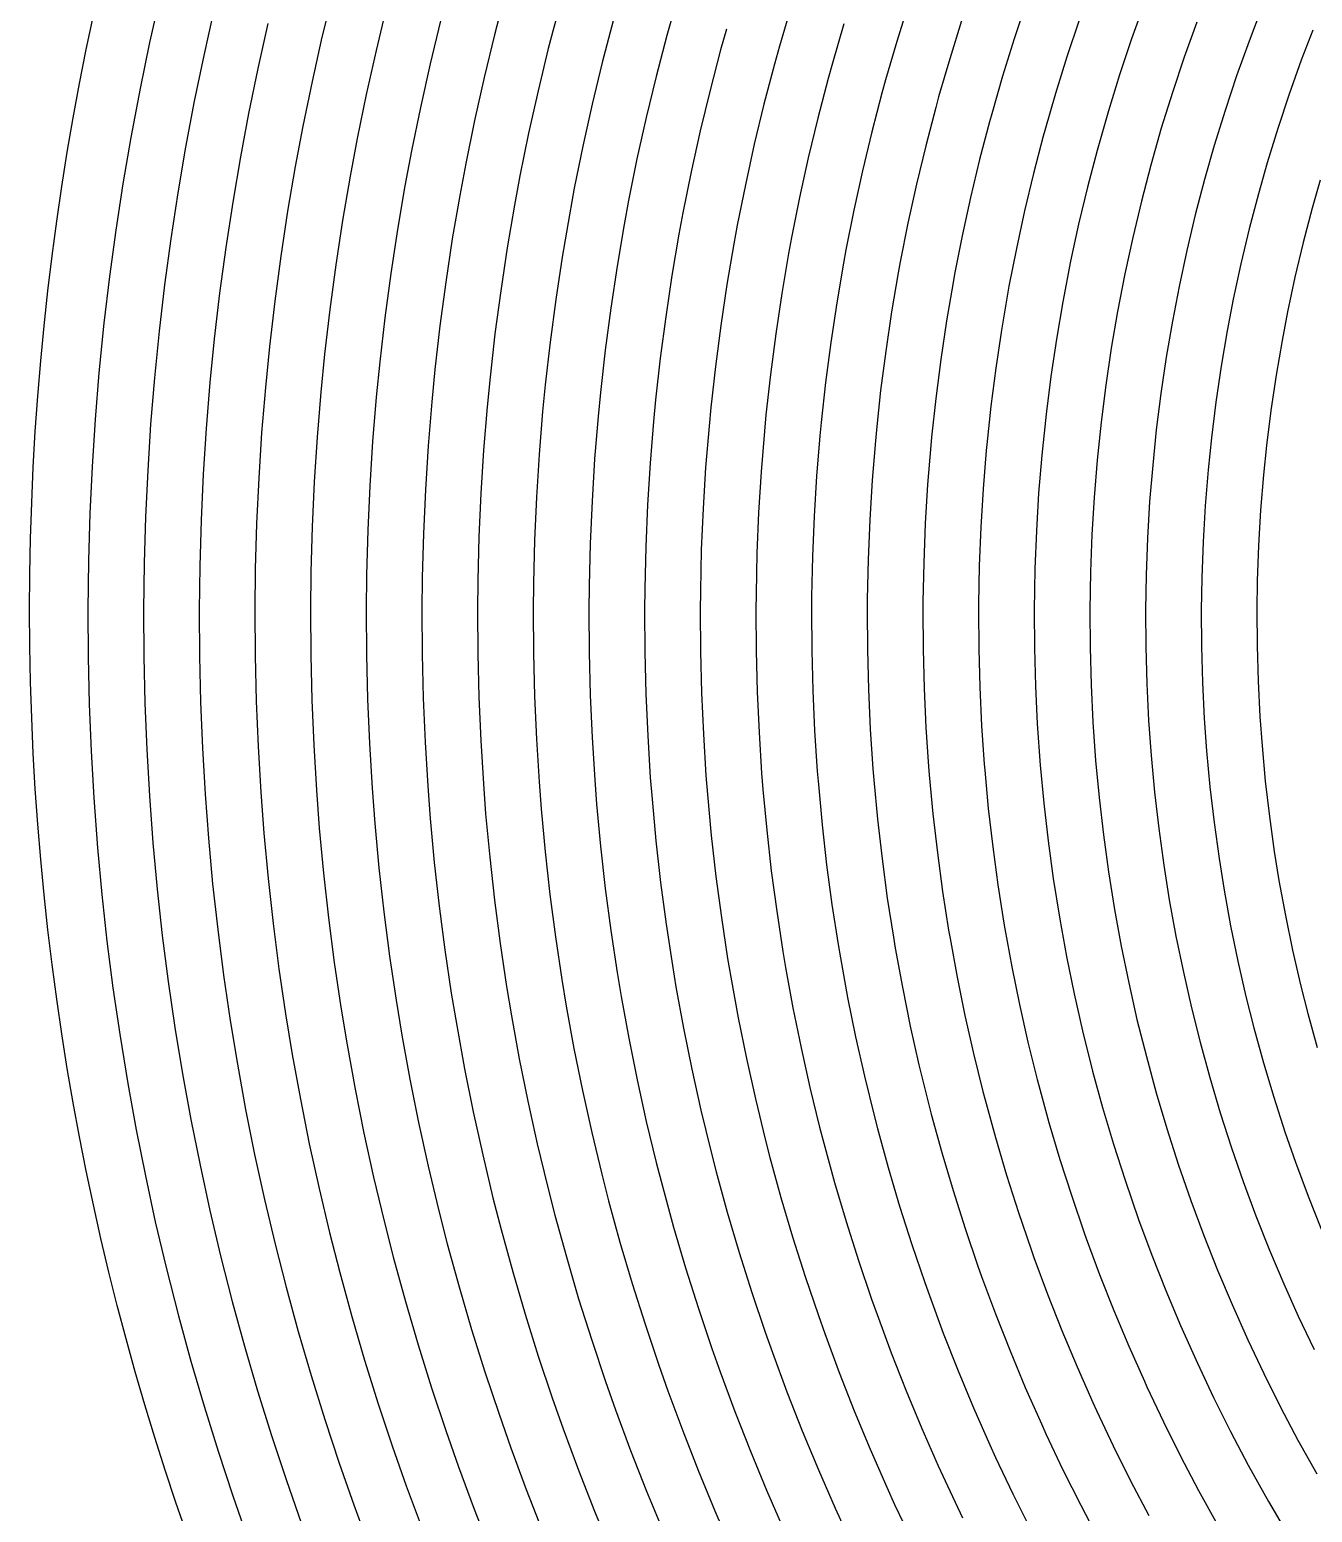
# Model space of a CAD drawing. Header units: inches. Extents: x -5.5 to 5.5, y -5.5 to 5.5.
# Drawn here: x -5.5 to -2.965, y -1.783 to 1.148 of the extents above; entities that cross this region are included whole.
import ezdxf

# ---------------------------------------------------------------- set-up
doc = ezdxf.new("R2010")
doc.units = ezdxf.units.IN
doc.header["$MEASUREMENT"] = 0
doc.linetypes.add('Continuous2', pattern=[0])
doc.layers.add('Unnamed Level 1', color=1, linetype='Continuous')

msp = doc.modelspace()

# ---------------------------------------------------------------- linework, layer by layer
at = {"layer": 'Unnamed Level 1', "color": 4, "linetype": 'Continuous2', "lineweight": -3}
for p, q in [((-5.2426, 1.2127), (-5.263, 1.1222)), ((-4.9011, 1.2202), (-4.9224, 1.1329)), ((-4.5596, 1.2217), (-4.5816, 1.1377)), ((-3.53, 1.2026), (-3.5545, 1.1294)), ((-5.1359, 1.1861), (-5.156, 1.0965)), ((-4.7946, 1.1927), (-4.8156, 1.1063)), ((-4.4533, 1.1933), (-4.4751, 1.1102)), ((-4.228, 1.1824), (-4.2408, 1.1363)), ((-3.9954, 1.1936), (-4.0184, 1.1152)), ((-3.7628, 1.2004), (-3.7865, 1.1245)), ((-3.2973, 1.2001), (-3.3225, 1.1296)), ((-3.0658, 1.1897), (-3.0905, 1.1249)), ((-5.0291, 1.1595), (-5.049, 1.0708)), ((-4.6881, 1.1652), (-4.7088, 1.0798)), ((-4.3471, 1.1648), (-4.3686, 1.0827)), ((-4.1232, 1.1488), (-4.1346, 1.1079)), ((-3.891, 1.159), (-3.9135, 1.0817)), ((-3.6586, 1.1649), (-3.682, 1.0901)), ((-3.4263, 1.1661), (-3.4504, 1.0939)), ((-3.1939, 1.1625), (-3.2187, 1.0931)), ((-2.9646, 1.1465), (-2.9872, 1.0872)), ((-5.263, 1.1222), (-5.2819, 1.0313)), ((-4.9224, 1.1329), (-4.942, 1.0451)), ((-4.5816, 1.1377), (-4.6021, 1.0532)), ((-4.2408, 1.1363), (-4.2621, 1.0553)), ((-4.0184, 1.1152), (-4.0283, 1.0794)), ((-3.7865, 1.1245), (-3.8087, 1.0482)), ((-3.5545, 1.1294), (-3.5775, 1.0556)), ((-3.3225, 1.1296), (-3.3462, 1.0585)), ((-3.0905, 1.1249), (-3.115, 1.0566)), ((-5.156, 1.0965), (-5.1747, 1.0065)), ((-4.8156, 1.1063), (-4.835, 1.0195)), ((-4.4751, 1.1102), (-4.4953, 1.0267)), ((-4.1346, 1.1079), (-4.1555, 1.0278)), ((-3.682, 1.0901), (-3.7038, 1.0148)), ((-3.4504, 1.0939), (-3.473, 1.0212)), ((-3.2187, 1.0931), (-3.242, 1.0231)), ((-2.9872, 1.0872), (-3.0112, 1.0201)), ((-5.049, 1.0708), (-5.0674, 0.9818)), ((-4.7088, 1.0798), (-4.728, 0.9939)), ((-4.3686, 1.0827), (-4.3885, 1.0003)), ((-4.2621, 1.0553), (-4.2817, 0.9738)), ((-4.0283, 1.0794), (-4.049, 1.0004)), ((-3.9135, 1.0817), (-3.9221, 1.0509)), ((-3.5775, 1.0556), (-3.5989, 0.9814)), ((-3.3462, 1.0585), (-3.3684, 0.9869)), ((-3.115, 1.0566), (-3.1379, 0.9877)), ((-5.2819, 1.0313), (-5.3002, 0.9346)), ((-4.942, 1.0451), (-4.9602, 0.9571)), ((-4.6021, 1.0532), (-4.621, 0.9684)), ((-4.4953, 1.0267), (-4.514, 0.9429)), ((-4.1555, 1.0278), (-4.175, 0.9474)), ((-3.9221, 1.0509), (-3.9425, 0.973)), ((-3.8087, 1.0482), (-3.8158, 1.0224)), ((-5.1747, 1.0065), (-5.1919, 0.9155)), ((-4.835, 1.0195), (-4.8529, 0.9324)), ((-4.3885, 1.0003), (-4.4069, 0.9174)), ((-4.049, 1.0004), (-4.0682, 0.921)), ((-3.8158, 1.0224), (-3.8359, 0.9456)), ((-3.7038, 1.0148), (-3.7096, 0.994)), ((-3.473, 1.0212), (-3.494, 0.9481)), ((-3.242, 1.0231), (-3.2638, 0.9526)), ((-3.0112, 1.0201), (-3.0337, 0.9524)), ((-5.0674, 0.9818), (-5.0835, 0.8964)), ((-4.728, 0.9939), (-4.7456, 0.9078)), ((-4.621, 0.9684), (-4.6384, 0.8832)), ((-4.2817, 0.9738), (-4.2999, 0.892)), ((-3.9425, 0.973), (-3.9614, 0.8946)), ((-3.7096, 0.994), (-3.7294, 0.9182)), ((-3.5989, 0.9814), (-3.6033, 0.9655)), ((-3.3684, 0.9869), (-3.3908, 0.9086)), ((-3.1379, 0.9877), (-3.1593, 0.9184)), ((-4.9602, 0.9571), (-4.9752, 0.8773)), ((-4.514, 0.9429), (-4.5311, 0.8587)), ((-4.175, 0.9474), (-4.1928, 0.8666)), ((-3.8359, 0.9456), (-3.8545, 0.8683)), ((-3.6033, 0.9655), (-3.6229, 0.8908)), ((-3.494, 0.9481), (-3.4971, 0.937)), ((-3.2638, 0.9526), (-3.2846, 0.8801)), ((-3.0337, 0.9524), (-3.0547, 0.8842)), ((-5.3002, 0.9346), (-5.3158, 0.8431)), ((-5.1919, 0.9155), (-5.2073, 0.825)), ((-4.8529, 0.9324), (-4.8669, 0.8582)), ((-4.4069, 0.9174), (-4.4238, 0.8342)), ((-4.0682, 0.921), (-4.0857, 0.8412)), ((-3.7294, 0.9182), (-3.7477, 0.8419)), ((-3.4971, 0.937), (-3.5163, 0.8634)), ((-3.1593, 0.9184), (-3.1783, 0.8516)), ((-5.0835, 0.8964), (-5.0988, 0.8068)), ((-4.7456, 0.9078), (-4.7585, 0.8391)), ((-4.6384, 0.8832), (-4.6502, 0.82)), ((-4.2999, 0.892), (-4.3165, 0.8098)), ((-3.9614, 0.8946), (-3.9787, 0.8159)), ((-3.6229, 0.8908), (-3.6409, 0.8157)), ((-3.3908, 0.9086), (-3.4098, 0.8361)), ((-3.2846, 0.8801), (-3.3032, 0.8088)), ((-3.0547, 0.8842), (-3.072, 0.8232)), ((-4.9752, 0.8773), (-4.9903, 0.7887)), ((-4.8669, 0.8582), (-4.8818, 0.7705)), ((-4.5311, 0.8587), (-4.5419, 0.8009)), ((-4.1928, 0.8666), (-4.2091, 0.7854)), ((-3.8545, 0.8683), (-3.8716, 0.7906)), ((-3.5163, 0.8634), (-3.5341, 0.7894)), ((-3.1783, 0.8516), (-3.1967, 0.7815)), ((-2.95, 0.8501), (-2.9658, 0.7947)), ((-5.3158, 0.8431), (-5.3298, 0.7514)), ((-5.2073, 0.825), (-5.2212, 0.7342)), ((-4.7585, 0.8391), (-4.7733, 0.7524)), ((-4.4238, 0.8342), (-4.4335, 0.7818)), ((-4.0857, 0.8412), (-4.1018, 0.7611)), ((-3.7477, 0.8419), (-3.7645, 0.7654)), ((-3.4098, 0.8361), (-3.4272, 0.7632)), ((-3.072, 0.8232), (-3.0901, 0.7542)), ((-5.0988, 0.8068), (-5.1125, 0.717)), ((-4.6502, 0.82), (-4.6648, 0.7343)), ((-4.5419, 0.8009), (-4.5563, 0.7162)), ((-4.3165, 0.8098), (-4.3252, 0.7627)), ((-3.9787, 0.8159), (-3.9944, 0.7368)), ((-3.6409, 0.8157), (-3.6574, 0.7402)), ((-3.3032, 0.8088), (-3.3204, 0.737)), ((-2.9658, 0.7947), (-2.9835, 0.7269)), ((-4.9903, 0.7887), (-5.0039, 0.6998)), ((-4.8818, 0.7705), (-4.8952, 0.6826)), ((-4.4335, 0.7818), (-4.4478, 0.6981)), ((-4.3252, 0.7627), (-4.3393, 0.68)), ((-4.2091, 0.7854), (-4.2169, 0.7436)), ((-3.8716, 0.7906), (-3.887, 0.7126)), ((-3.7645, 0.7654), (-3.7797, 0.6884)), ((-3.5341, 0.7894), (-3.5502, 0.715)), ((-3.4272, 0.7632), (-3.4431, 0.6899)), ((-3.1967, 0.7815), (-3.2135, 0.7109)), ((-5.3298, 0.7514), (-5.3423, 0.6594)), ((-5.2212, 0.7342), (-5.2335, 0.6431)), ((-4.7733, 0.7524), (-4.7865, 0.6655)), ((-4.6648, 0.7343), (-4.6779, 0.6484)), ((-4.2169, 0.7436), (-4.2308, 0.662)), ((-4.1018, 0.7611), (-4.1086, 0.7245)), ((-3.9944, 0.7368), (-4.0002, 0.7053)), ((-3.6574, 0.7402), (-3.6723, 0.6643)), ((-3.3204, 0.737), (-3.3359, 0.6649)), ((-3.0901, 0.7542), (-3.1066, 0.6848)), ((-5.1125, 0.717), (-5.1247, 0.6269)), ((-4.5563, 0.7162), (-4.5692, 0.6313)), ((-4.1086, 0.7245), (-4.1223, 0.6439)), ((-4.0002, 0.7053), (-4.0138, 0.6259)), ((-3.887, 0.7126), (-3.8919, 0.6862)), ((-3.5502, 0.715), (-3.5648, 0.6403)), ((-3.2135, 0.7109), (-3.2288, 0.6399)), ((-2.9835, 0.7269), (-2.9997, 0.6587)), ((-5.0039, 0.6998), (-5.0158, 0.6107)), ((-4.8952, 0.6826), (-4.907, 0.5945)), ((-4.4478, 0.6981), (-4.4605, 0.6142)), ((-4.3393, 0.68), (-4.3518, 0.5972)), ((-3.8919, 0.6862), (-3.9053, 0.6079)), ((-3.7797, 0.6884), (-3.7836, 0.6671)), ((-3.4431, 0.6899), (-3.4586, 0.6098)), ((-3.1066, 0.6848), (-3.1216, 0.615)), ((-5.3423, 0.6594), (-5.3532, 0.5672)), ((-4.7865, 0.6655), (-4.7982, 0.5783)), ((-4.6779, 0.6484), (-4.6893, 0.5622)), ((-4.2308, 0.662), (-4.2431, 0.5801)), ((-3.7836, 0.6671), (-3.7968, 0.5899)), ((-3.6752, 0.648), (-3.6882, 0.5719)), ((-3.6723, 0.6643), (-3.6752, 0.648)), ((-3.3359, 0.6649), (-3.3503, 0.5907)), ((-2.9997, 0.6587), (-3.0144, 0.5901)), ((-5.2335, 0.6431), (-5.2442, 0.5519)), ((-5.1247, 0.6269), (-5.1352, 0.5366)), ((-4.5692, 0.6313), (-4.5805, 0.5461)), ((-4.1223, 0.6439), (-4.1345, 0.5631)), ((-4.0138, 0.6259), (-4.0258, 0.5462)), ((-3.5669, 0.6289), (-3.5797, 0.5539)), ((-3.5648, 0.6403), (-3.5669, 0.6289)), ((-3.2288, 0.6399), (-3.2419, 0.5716)), ((-5.0158, 0.6107), (-5.0262, 0.5213)), ((-4.907, 0.5945), (-4.9172, 0.5061)), ((-4.4605, 0.6142), (-4.4716, 0.53)), ((-4.3518, 0.5972), (-4.3628, 0.514)), ((-3.9053, 0.6079), (-3.9171, 0.5292)), ((-3.7968, 0.5899), (-3.8083, 0.5123)), ((-3.4586, 0.6098), (-3.4712, 0.536)), ((-3.3503, 0.5907), (-3.3627, 0.518)), ((-3.1216, 0.615), (-3.1336, 0.5525)), ((-3.0144, 0.5901), (-3.0253, 0.5334)), ((-5.3532, 0.5672), (-5.363, 0.4692)), ((-4.7982, 0.5783), (-4.8082, 0.4909)), ((-4.6893, 0.5622), (-4.6992, 0.4758)), ((-4.2431, 0.5801), (-4.2539, 0.4981)), ((-4.1345, 0.5631), (-4.145, 0.4821)), ((-3.6882, 0.5719), (-3.6996, 0.4955)), ((-3.2419, 0.5716), (-3.2541, 0.5001)), ((-5.2442, 0.5519), (-5.2534, 0.4596)), ((-5.1352, 0.5366), (-5.1438, 0.45)), ((-4.5805, 0.5461), (-4.5902, 0.4607)), ((-4.4716, 0.53), (-4.4812, 0.4457)), ((-4.0258, 0.5462), (-4.0361, 0.4662)), ((-3.9171, 0.5292), (-3.9273, 0.4504)), ((-3.5797, 0.5539), (-3.5909, 0.4786)), ((-3.4712, 0.536), (-3.4822, 0.4618)), ((-3.1336, 0.5525), (-3.1456, 0.4822)), ((-3.0253, 0.5334), (-3.0371, 0.4644)), ((-5.0262, 0.5213), (-5.0342, 0.4404)), ((-4.9172, 0.5061), (-4.9247, 0.4309)), ((-4.3628, 0.514), (-4.3721, 0.4307)), ((-3.8083, 0.5123), (-3.8184, 0.4346)), ((-3.3627, 0.518), (-3.3735, 0.4451)), ((-3.2541, 0.5001), (-3.2647, 0.4283)), ((-5.363, 0.4692), (-5.3706, 0.3767)), ((-4.8082, 0.4909), (-4.8151, 0.4213)), ((-4.6992, 0.4758), (-4.7055, 0.4117)), ((-4.2539, 0.4981), (-4.2631, 0.4158)), ((-4.145, 0.4821), (-4.154, 0.4009)), ((-3.6996, 0.4955), (-3.7095, 0.4188)), ((-3.5909, 0.4786), (-3.6006, 0.4031)), ((-3.1456, 0.4822), (-3.156, 0.4116)), ((-5.2534, 0.4596), (-5.2609, 0.3681)), ((-5.1438, 0.45), (-5.1513, 0.3595)), ((-5.0342, 0.4404), (-5.0416, 0.3509)), ((-4.5902, 0.4607), (-4.5959, 0.4021)), ((-4.4812, 0.4457), (-4.4863, 0.3925)), ((-4.0361, 0.4662), (-4.045, 0.3861)), ((-3.9273, 0.4504), (-3.9359, 0.3713)), ((-3.4822, 0.4618), (-3.4916, 0.3874)), ((-3.3735, 0.4451), (-3.3827, 0.3718)), ((-3.0371, 0.4644), (-3.0473, 0.395)), ((-4.9247, 0.4309), (-4.9319, 0.3422)), ((-4.8151, 0.4213), (-4.8223, 0.3336)), ((-4.7055, 0.4117), (-4.7126, 0.3251)), ((-4.3721, 0.4307), (-4.3768, 0.3829)), ((-4.2631, 0.4158), (-4.2672, 0.3733)), ((-3.8184, 0.4346), (-3.8268, 0.3566)), ((-3.7095, 0.4188), (-3.7177, 0.342)), ((-3.2647, 0.4283), (-3.2738, 0.3563)), ((-3.156, 0.4116), (-3.1648, 0.3408)), ((-4.5959, 0.4021), (-4.6029, 0.3165)), ((-4.4863, 0.3925), (-4.4933, 0.3079)), ((-4.3768, 0.3829), (-4.3836, 0.2994)), ((-4.154, 0.4009), (-4.1576, 0.3637)), ((-4.045, 0.3861), (-4.048, 0.3542)), ((-3.6006, 0.4031), (-3.6086, 0.3274)), ((-3.4916, 0.3874), (-3.5001, 0.3062)), ((-3.0473, 0.395), (-3.0559, 0.3254)), ((-5.3706, 0.3767), (-5.3766, 0.2841)), ((-5.2609, 0.3681), (-5.2668, 0.2764)), ((-5.1513, 0.3595), (-5.1571, 0.2688)), ((-4.2672, 0.3733), (-4.2739, 0.2908)), ((-4.1576, 0.3637), (-4.1643, 0.2823)), ((-4.048, 0.3542), (-4.0546, 0.2738)), ((-3.9359, 0.3713), (-3.9384, 0.3446)), ((-3.8268, 0.3566), (-3.8288, 0.335)), ((-3.3827, 0.3718), (-3.3905, 0.2966)), ((-3.2738, 0.3563), (-3.2809, 0.287)), ((-5.0416, 0.3509), (-5.0473, 0.2611)), ((-4.9319, 0.3422), (-4.9376, 0.2535)), ((-4.8223, 0.3336), (-4.8279, 0.2459)), ((-4.7126, 0.3251), (-4.7181, 0.2383)), ((-3.9384, 0.3446), (-3.9449, 0.2653)), ((-3.8288, 0.335), (-3.8352, 0.2568)), ((-3.7193, 0.3254), (-3.7256, 0.2484)), ((-3.7177, 0.342), (-3.7193, 0.3254)), ((-3.6086, 0.3274), (-3.6097, 0.3158)), ((-3.1648, 0.3408), (-3.1714, 0.2775)), ((-3.0559, 0.3254), (-3.0618, 0.2679)), ((-4.6029, 0.3165), (-4.6084, 0.2307)), ((-4.4933, 0.3079), (-4.4986, 0.2232)), ((-4.3836, 0.2994), (-4.3888, 0.2157)), ((-3.6097, 0.3158), (-3.6159, 0.2399)), ((-3.5001, 0.3062), (-3.5062, 0.2315)), ((-3.3905, 0.2966), (-3.3965, 0.2231)), ((-5.3766, 0.2841), (-5.381, 0.1914)), ((-5.2668, 0.2764), (-5.2712, 0.1847)), ((-5.1571, 0.2688), (-5.1613, 0.178)), ((-4.2739, 0.2908), (-4.2791, 0.2082)), ((-4.1643, 0.2823), (-4.1693, 0.2008)), ((-4.0546, 0.2738), (-4.0596, 0.1933)), ((-3.9449, 0.2653), (-3.9498, 0.1859)), ((-3.2809, 0.287), (-3.2869, 0.2147)), ((-3.1714, 0.2775), (-3.1772, 0.2064)), ((-3.0618, 0.2679), (-3.0675, 0.198)), ((-5.0473, 0.2611), (-5.0515, 0.1713)), ((-4.9376, 0.2535), (-4.9417, 0.1646)), ((-4.8279, 0.2459), (-4.8318, 0.158)), ((-4.7181, 0.2383), (-4.722, 0.1514)), ((-3.8352, 0.2568), (-3.84, 0.1786)), ((-3.7256, 0.2484), (-3.7303, 0.1712)), ((-3.6159, 0.2399), (-3.6205, 0.1639)), ((-4.6084, 0.2307), (-4.6122, 0.1449)), ((-4.4986, 0.2232), (-4.5023, 0.1384)), ((-4.3888, 0.2157), (-4.3925, 0.1319)), ((-4.2791, 0.2082), (-4.2826, 0.1255)), ((-3.5062, 0.2315), (-3.5107, 0.1567)), ((-3.3965, 0.2231), (-3.4009, 0.1494)), ((-3.2869, 0.2147), (-3.2912, 0.1423)), ((-3.1772, 0.2064), (-3.1814, 0.1351)), ((-5.381, 0.1914), (-5.3838, 0.0986)), ((-5.2712, 0.1847), (-5.2739, 0.0928)), ((-5.1613, 0.178), (-5.164, 0.0871)), ((-4.1693, 0.2008), (-4.1728, 0.1191)), ((-4.0596, 0.1933), (-4.0629, 0.1128)), ((-3.9498, 0.1859), (-3.9531, 0.1065)), ((-3.84, 0.1786), (-3.8432, 0.1002)), ((-3.0675, 0.198), (-3.0716, 0.128)), ((-5.0515, 0.1713), (-5.0541, 0.0814)), ((-4.9417, 0.1646), (-4.9442, 0.0757)), ((-4.8318, 0.158), (-4.8342, 0.0701)), ((-4.722, 0.1514), (-4.7243, 0.0645)), ((-3.7303, 0.1712), (-3.7334, 0.094)), ((-3.6205, 0.1639), (-3.6235, 0.0878)), ((-3.5107, 0.1567), (-3.5136, 0.0817)), ((-3.4009, 0.1494), (-3.4038, 0.0757)), ((-4.6122, 0.1449), (-4.6144, 0.059)), ((-4.5023, 0.1384), (-4.5045, 0.0535)), ((-4.3925, 0.1319), (-4.3945, 0.0481)), ((-4.2826, 0.1255), (-4.2846, 0.0427)), ((-4.1728, 0.1191), (-4.1747, 0.0374)), ((-3.2912, 0.1423), (-3.2939, 0.0697)), ((-3.1814, 0.1351), (-3.184, 0.0638)), ((-3.0716, 0.128), (-3.0741, 0.0579)), ((-5.3838, 0.0986), (-5.385, 0)), ((-5.2739, 0.0928), (-5.275, 0)), ((-4.0629, 0.1128), (-4.0647, 0.0321)), ((-3.9531, 0.1065), (-3.9548, 0.0269)), ((-3.8432, 0.1002), (-3.8448, 0.0218)), ((-3.7334, 0.094), (-3.7349, 0.0167)), ((-5.164, 0.0871), (-5.165, 0)), ((-5.0541, 0.0814), (-5.055, 0)), ((-4.9442, 0.0757), (-4.945, 0)), ((-4.8342, 0.0701), (-4.835, 0)), ((-4.7243, 0.0645), (-4.725, 0)), ((-4.6144, 0.059), (-4.615, 0)), ((-3.6235, 0.0878), (-3.6249, 0.0117)), ((-3.5136, 0.0817), (-3.515, 0)), ((-3.4038, 0.0757), (-3.405, 0)), ((-3.2939, 0.0697), (-3.295, 0)), ((-3.184, 0.0638), (-3.185, 0)), ((-4.5045, 0.0535), (-4.505, 0)), ((-4.3945, 0.0481), (-4.395, 0)), ((-4.2846, 0.0427), (-4.285, 0)), ((-4.1747, 0.0374), (-4.175, 0)), ((-4.0647, 0.0321), (-4.065, 0)), ((-3.0741, 0.0579), (-3.075, 0)), ((-3.9548, 0.0269), (-3.955, 0)), ((-3.8448, 0.0218), (-3.845, 0)), ((-3.7349, 0.0167), (-3.735, 0)), ((-3.6249, 0.0117), (-3.625, 0)), ((-5.385, 0), (-5.3845, -0.0928)), ((-5.275, 0), (-5.2745, -0.0918)), ((-5.165, 0), (-5.1645, -0.0909)), ((-5.055, 0), (-5.0545, -0.0899)), ((-4.945, 0), (-4.9445, -0.0889)), ((-4.835, 0), (-4.8345, -0.0879)), ((-4.725, 0), (-4.7245, -0.0869)), ((-4.615, 0), (-4.6145, -0.0859)), ((-4.505, 0), (-4.5045, -0.0849)), ((-4.395, 0), (-4.3945, -0.0838)), ((-4.285, 0), (-4.2845, -0.0828)), ((-4.175, 0), (-4.1745, -0.0817)), ((-4.065, 0), (-4.0645, -0.0806)), ((-3.955, 0), (-3.9546, -0.0795)), ((-3.845, 0), (-3.8446, -0.0784)), ((-3.735, 0), (-3.7346, -0.0773)), ((-3.625, 0), (-3.6246, -0.0761)), ((-3.515, 0), (-3.5146, -0.075)), ((-3.405, 0), (-3.4046, -0.0738)), ((-3.295, 0), (-3.2946, -0.0726)), ((-3.185, 0), (-3.1846, -0.0714)), ((-3.075, 0), (-3.0746, -0.0701)), ((-4.8345, -0.0879), (-4.8324, -0.1759)), ((-4.7245, -0.0869), (-4.7224, -0.1738)), ((-4.6145, -0.0859), (-4.6125, -0.1718)), ((-4.5045, -0.0849), (-4.5025, -0.1697)), ((-4.3945, -0.0838), (-4.3925, -0.1677)), ((-4.2845, -0.0828), (-4.2825, -0.1655)), ((-4.1745, -0.0817), (-4.1725, -0.1634)), ((-4.0645, -0.0806), (-4.0625, -0.1612)), ((-3.9546, -0.0795), (-3.9525, -0.159)), ((-3.8446, -0.0784), (-3.8425, -0.1568)), ((-3.7346, -0.0773), (-3.7325, -0.1546)), ((-3.6246, -0.0761), (-3.6225, -0.1523)), ((-3.5146, -0.075), (-3.5125, -0.1499)), ((-3.4046, -0.0738), (-3.4026, -0.1476)), ((-3.2946, -0.0726), (-3.2926, -0.1452)), ((-3.1846, -0.0714), (-3.1826, -0.1427)), ((-3.0746, -0.0701), (-3.0726, -0.1402)), ((-5.3845, -0.0928), (-5.3824, -0.1856)), ((-5.2745, -0.0918), (-5.2724, -0.1837)), ((-5.1645, -0.0909), (-5.1624, -0.1818)), ((-5.0545, -0.0899), (-5.0524, -0.1798)), ((-4.9445, -0.0889), (-4.9424, -0.1778)), ((-3.2926, -0.1452), (-3.289, -0.2177)), ((-3.1826, -0.1427), (-3.179, -0.214)), ((-3.0726, -0.1402), (-3.069, -0.2103)), ((-4.8324, -0.1759), (-4.8288, -0.2637)), ((-4.7224, -0.1738), (-4.7188, -0.2607)), ((-4.6125, -0.1718), (-4.6088, -0.2577)), ((-4.5025, -0.1697), (-4.4988, -0.2546)), ((-4.3925, -0.1677), (-4.3888, -0.2515)), ((-4.2825, -0.1655), (-4.2788, -0.2483)), ((-4.1725, -0.1634), (-4.1688, -0.2451)), ((-4.0625, -0.1612), (-4.0588, -0.2418)), ((-3.9525, -0.159), (-3.9489, -0.2385)), ((-3.8425, -0.1568), (-3.8389, -0.2352)), ((-3.7325, -0.1546), (-3.7289, -0.2318)), ((-3.6225, -0.1523), (-3.6189, -0.2284)), ((-3.5125, -0.1499), (-3.5089, -0.2249)), ((-3.4026, -0.1476), (-3.3989, -0.2213)), ((-5.3824, -0.1856), (-5.3787, -0.2784)), ((-5.2724, -0.1837), (-5.2687, -0.2755)), ((-5.1624, -0.1818), (-5.1587, -0.2726)), ((-5.0524, -0.1798), (-5.0487, -0.2697)), ((-4.9424, -0.1778), (-4.9387, -0.2667)), ((-3.7289, -0.2318), (-3.7237, -0.3089)), ((-3.6189, -0.2284), (-3.6137, -0.3043)), ((-3.5089, -0.2249), (-3.5031, -0.3065)), ((-3.3989, -0.2213), (-3.3936, -0.2969)), ((-3.289, -0.2177), (-3.284, -0.2873)), ((-3.179, -0.214), (-3.1744, -0.2777)), ((-3.069, -0.2103), (-3.0648, -0.2681)), ((-4.8288, -0.2637), (-4.8235, -0.3516)), ((-4.7188, -0.2607), (-4.7135, -0.3475)), ((-4.6088, -0.2577), (-4.6035, -0.3435)), ((-4.4988, -0.2546), (-4.4935, -0.3393)), ((-4.3888, -0.2515), (-4.3835, -0.3352)), ((-4.2788, -0.2483), (-4.2736, -0.3309)), ((-4.1688, -0.2451), (-4.1636, -0.3267)), ((-4.0588, -0.2418), (-4.0536, -0.3223)), ((-3.9489, -0.2385), (-3.9436, -0.3179)), ((-3.8389, -0.2352), (-3.8336, -0.3135)), ((-5.3787, -0.2784), (-5.3734, -0.371)), ((-5.2687, -0.2755), (-5.2634, -0.3672)), ((-5.1587, -0.2726), (-5.1534, -0.3634)), ((-5.0487, -0.2697), (-5.0435, -0.3595)), ((-4.9387, -0.2667), (-4.9335, -0.3555)), ((-3.284, -0.2873), (-3.2772, -0.3596)), ((-3.1744, -0.2777), (-3.1678, -0.3488)), ((-3.0648, -0.2681), (-3.0583, -0.338)), ((-4.0536, -0.3223), (-4.0511, -0.3544)), ((-3.9436, -0.3179), (-3.9415, -0.3448)), ((-3.8336, -0.3135), (-3.8319, -0.3352)), ((-3.7237, -0.3089), (-3.7223, -0.3257)), ((-3.6137, -0.3043), (-3.6127, -0.3161)), ((-3.6127, -0.3161), (-3.6057, -0.3919)), ((-3.5031, -0.3065), (-3.4962, -0.3811)), ((-3.3936, -0.2969), (-3.3867, -0.3704)), ((-4.8235, -0.3516), (-4.8181, -0.4215)), ((-4.7135, -0.3475), (-4.7085, -0.4119)), ((-4.6035, -0.3435), (-4.599, -0.4024)), ((-4.4935, -0.3393), (-4.4894, -0.3928)), ((-4.3835, -0.3352), (-4.3798, -0.3832)), ((-4.2736, -0.3309), (-4.2702, -0.3736)), ((-4.1636, -0.3267), (-4.1606, -0.364)), ((-3.9415, -0.3448), (-3.9341, -0.424)), ((-3.8319, -0.3352), (-3.8246, -0.4133)), ((-3.7223, -0.3257), (-3.7151, -0.4026)), ((-3.1678, -0.3488), (-3.1596, -0.4197)), ((-3.0583, -0.338), (-3.0502, -0.4077)), ((-5.3734, -0.371), (-5.366, -0.4695)), ((-5.2634, -0.3672), (-5.2564, -0.4599)), ((-5.1534, -0.3634), (-5.1469, -0.4503)), ((-5.0435, -0.3595), (-5.0373, -0.4407)), ((-4.9335, -0.3555), (-4.9277, -0.4311)), ((-4.2702, -0.3736), (-4.2625, -0.456)), ((-4.1606, -0.364), (-4.1531, -0.4454)), ((-4.0511, -0.3544), (-4.0436, -0.4347)), ((-3.3867, -0.3704), (-3.3783, -0.4437)), ((-3.2772, -0.3596), (-3.2689, -0.4317)), ((-4.599, -0.4024), (-4.591, -0.4879)), ((-4.4894, -0.3928), (-4.4815, -0.4773)), ((-4.3798, -0.3832), (-4.372, -0.4667)), ((-3.7151, -0.4026), (-3.7064, -0.4794)), ((-3.6057, -0.3919), (-3.597, -0.4676)), ((-3.4962, -0.3811), (-3.4876, -0.4557)), ((-3.0502, -0.4077), (-3.0405, -0.4772)), ((-4.9277, -0.4311), (-4.9195, -0.5197)), ((-4.8181, -0.4215), (-4.81, -0.5091)), ((-4.7085, -0.4119), (-4.7005, -0.4985)), ((-4.0436, -0.4347), (-4.0345, -0.5149)), ((-3.9341, -0.424), (-3.9251, -0.5031)), ((-3.8246, -0.4133), (-3.8157, -0.4913)), ((-3.2689, -0.4317), (-3.259, -0.5037)), ((-3.1596, -0.4197), (-3.1497, -0.4905)), ((-5.2564, -0.4599), (-5.248, -0.5513)), ((-5.1469, -0.4503), (-5.1385, -0.5408)), ((-5.0373, -0.4407), (-5.029, -0.5302)), ((-4.372, -0.4667), (-4.3627, -0.55)), ((-4.2625, -0.456), (-4.2533, -0.5383)), ((-4.1531, -0.4454), (-4.1439, -0.5266)), ((-3.597, -0.4676), (-3.5867, -0.5431)), ((-3.4876, -0.4557), (-3.4775, -0.53)), ((-3.3783, -0.4437), (-3.3682, -0.5169)), ((-5.366, -0.4695), (-5.3574, -0.5619)), ((-4.591, -0.4879), (-4.5814, -0.5733)), ((-4.4815, -0.4773), (-4.4721, -0.5617)), ((-3.8157, -0.4913), (-3.8053, -0.5691)), ((-3.7064, -0.4794), (-3.696, -0.5561)), ((-3.1497, -0.4905), (-3.1396, -0.5536)), ((-3.0405, -0.4772), (-3.0313, -0.5345)), ((-4.9195, -0.5197), (-4.9096, -0.6081)), ((-4.81, -0.5091), (-4.8002, -0.5965)), ((-4.7005, -0.4985), (-4.6908, -0.5849)), ((-4.1439, -0.5266), (-4.1331, -0.6077)), ((-4.0345, -0.5149), (-4.0238, -0.5948)), ((-3.9251, -0.5031), (-3.9146, -0.582)), ((-3.3682, -0.5169), (-3.3563, -0.5918)), ((-3.259, -0.5037), (-3.248, -0.5727)), ((-5.248, -0.5513), (-5.2379, -0.6427)), ((-5.1385, -0.5408), (-5.1285, -0.6312)), ((-5.029, -0.5302), (-5.019, -0.6196)), ((-4.3627, -0.55), (-4.3517, -0.6332)), ((-4.2533, -0.5383), (-4.2424, -0.6204)), ((-3.696, -0.5561), (-3.6841, -0.6325)), ((-3.5867, -0.5431), (-3.5749, -0.6183)), ((-3.4775, -0.53), (-3.4646, -0.6109)), ((-3.1396, -0.5536), (-3.1268, -0.6238)), ((-3.0313, -0.5345), (-3.0187, -0.6035)), ((-5.3574, -0.5619), (-5.3473, -0.6541)), ((-4.6908, -0.5849), (-4.6796, -0.6712)), ((-4.5814, -0.5733), (-4.5703, -0.6586)), ((-4.4721, -0.5617), (-4.461, -0.6459)), ((-3.9146, -0.582), (-3.9024, -0.6606)), ((-3.8053, -0.5691), (-3.7932, -0.6466)), ((-3.248, -0.5727), (-3.2349, -0.6441)), ((-4.9096, -0.6081), (-4.8982, -0.6963)), ((-4.8002, -0.5965), (-4.7889, -0.6838)), ((-4.1331, -0.6077), (-4.1208, -0.6885)), ((-4.0238, -0.5948), (-4.0116, -0.6746)), ((-3.4646, -0.6109), (-3.4512, -0.6847)), ((-3.3563, -0.5918), (-3.343, -0.6644)), ((-3.0187, -0.6035), (-3.0046, -0.6723)), ((-5.2379, -0.6427), (-5.2262, -0.7338)), ((-5.1285, -0.6312), (-5.1169, -0.7214)), ((-5.019, -0.6196), (-5.0075, -0.7089)), ((-4.3517, -0.6332), (-4.3392, -0.7161)), ((-4.2424, -0.6204), (-4.23, -0.7023)), ((-3.6841, -0.6325), (-3.6813, -0.6491)), ((-3.5749, -0.6183), (-3.5729, -0.63)), ((-3.5729, -0.63), (-3.5593, -0.7049)), ((-3.2349, -0.6441), (-3.2203, -0.7153)), ((-3.1268, -0.6238), (-3.1124, -0.6938)), ((-5.3473, -0.6541), (-5.3355, -0.7463)), ((-4.6796, -0.6712), (-4.6668, -0.7572)), ((-4.5703, -0.6586), (-4.5576, -0.7436)), ((-4.461, -0.6459), (-4.4484, -0.7299)), ((-3.9024, -0.6606), (-3.8979, -0.6873)), ((-3.7932, -0.6466), (-3.7896, -0.6682)), ((-3.7896, -0.6682), (-3.7755, -0.7454)), ((-3.6813, -0.6491), (-3.6674, -0.7252)), ((-3.343, -0.6644), (-3.3282, -0.7368)), ((-3.0046, -0.6723), (-2.9888, -0.7407)), ((-4.8982, -0.6963), (-4.8852, -0.7844)), ((-4.7889, -0.6838), (-4.776, -0.7708)), ((-4.23, -0.7023), (-4.2229, -0.7446)), ((-4.1208, -0.6885), (-4.1146, -0.7255)), ((-4.0116, -0.6746), (-4.0063, -0.7064)), ((-3.8979, -0.6873), (-3.8837, -0.7656)), ((-3.4512, -0.6847), (-3.4361, -0.7582)), ((-3.1124, -0.6938), (-3.0965, -0.7634)), ((-5.1169, -0.7214), (-5.1037, -0.8113)), ((-5.0075, -0.7089), (-4.9944, -0.7979)), ((-4.4484, -0.7299), (-4.4396, -0.7828)), ((-4.3392, -0.7161), (-4.3312, -0.7637)), ((-4.1146, -0.7255), (-4.0999, -0.8059)), ((-4.0063, -0.7064), (-3.9918, -0.7858)), ((-3.6674, -0.7252), (-3.652, -0.8009)), ((-3.5593, -0.7049), (-3.5441, -0.7796)), ((-3.2203, -0.7153), (-3.2042, -0.7861)), ((-5.3355, -0.7463), (-5.3221, -0.8381)), ((-5.2262, -0.7338), (-5.2129, -0.8248)), ((-4.6668, -0.7572), (-4.6562, -0.821)), ((-4.5576, -0.7436), (-4.5479, -0.8019)), ((-4.2229, -0.7446), (-4.2081, -0.8261)), ((-3.7755, -0.7454), (-3.7599, -0.8223)), ((-3.4361, -0.7582), (-3.4196, -0.8314)), ((-3.3282, -0.7368), (-3.3119, -0.8088)), ((-2.9888, -0.7407), (-2.9746, -0.7971)), ((-4.8852, -0.7844), (-4.8729, -0.8592)), ((-4.776, -0.7708), (-4.7646, -0.8401)), ((-4.4396, -0.7828), (-4.4244, -0.8663)), ((-4.3312, -0.7637), (-4.3162, -0.8462)), ((-3.9918, -0.7858), (-3.9758, -0.8648)), ((-3.8837, -0.7656), (-3.8678, -0.8436)), ((-3.5441, -0.7796), (-3.5273, -0.8539)), ((-3.2042, -0.7861), (-3.1872, -0.854)), ((-3.0965, -0.7634), (-3.0809, -0.8255)), ((-5.1037, -0.8113), (-5.0895, -0.8974)), ((-4.9944, -0.7979), (-4.9812, -0.8783)), ((-4.5479, -0.8019), (-4.5325, -0.8865)), ((-4.0999, -0.8059), (-4.0837, -0.8861)), ((-3.652, -0.8009), (-3.635, -0.8764)), ((-3.3119, -0.8088), (-3.2934, -0.8825)), ((-2.9746, -0.7971), (-2.9561, -0.8647)), ((-5.3221, -0.8381), (-5.3062, -0.9356)), ((-5.2129, -0.8248), (-5.1979, -0.9165)), ((-4.7646, -0.8401), (-4.7488, -0.9267)), ((-4.6562, -0.821), (-4.6407, -0.9066)), ((-4.3162, -0.8462), (-4.2996, -0.9284)), ((-4.2081, -0.8261), (-4.1917, -0.9073)), ((-3.8678, -0.8436), (-3.8504, -0.9212)), ((-3.7599, -0.8223), (-3.7427, -0.8988)), ((-3.4196, -0.8314), (-3.3997, -0.9109)), ((-3.0809, -0.8255), (-3.062, -0.8944)), ((-4.9812, -0.8783), (-4.9651, -0.9668)), ((-4.8729, -0.8592), (-4.857, -0.9467)), ((-4.4244, -0.8663), (-4.4076, -0.9496)), ((-3.9758, -0.8648), (-3.9582, -0.9436)), ((-3.635, -0.8764), (-3.6164, -0.9515)), ((-3.5273, -0.8539), (-3.5089, -0.9279)), ((-3.1872, -0.854), (-3.168, -0.924)), ((-5.0895, -0.8974), (-5.0733, -0.9869)), ((-4.6407, -0.9066), (-4.6235, -0.9918)), ((-4.5325, -0.8865), (-4.5155, -0.9707)), ((-4.1917, -0.9073), (-4.1737, -0.9881)), ((-4.0837, -0.8861), (-4.0659, -0.9659)), ((-3.7427, -0.8988), (-3.7239, -0.9751)), ((-3.2934, -0.8825), (-3.2739, -0.9537)), ((-3.062, -0.8944), (-3.0416, -0.9629)), ((-5.3062, -0.9356), (-5.2896, -1.0269)), ((-5.1979, -0.9165), (-5.1814, -1.0069)), ((-4.7488, -0.9267), (-4.7315, -1.0129)), ((-4.2996, -0.9284), (-4.2815, -1.0104)), ((-3.8504, -0.9212), (-3.8315, -0.9985)), ((-3.5089, -0.9279), (-3.5059, -0.9394)), ((-3.3997, -0.9109), (-3.3798, -0.9833)), ((-3.168, -0.924), (-3.1472, -0.9937)), ((-4.9651, -0.9668), (-4.9474, -1.055)), ((-4.857, -0.9467), (-4.8395, -1.034)), ((-4.4076, -0.9496), (-4.3892, -1.0325)), ((-4.0659, -0.9659), (-4.0466, -1.0453)), ((-3.9582, -0.9436), (-3.939, -1.022)), ((-3.6164, -0.9515), (-3.6122, -0.9679)), ((-3.5059, -0.9394), (-3.4858, -1.0129)), ((-3.2739, -0.9537), (-3.2528, -1.0245)), ((-3.0416, -0.9629), (-3.0196, -1.0309)), ((-5.0733, -0.9869), (-5.0554, -1.076)), ((-4.6235, -0.9918), (-4.6048, -1.0768)), ((-4.5155, -0.9707), (-4.497, -1.0547)), ((-4.1737, -0.9881), (-4.1542, -1.0687)), ((-3.7239, -0.9751), (-3.7184, -0.9963)), ((-3.7184, -0.9963), (-3.6977, -1.072)), ((-3.6122, -0.9679), (-3.5917, -1.0425)), ((-3.3798, -0.9833), (-3.3585, -1.0552)), ((-3.1472, -0.9937), (-3.1249, -1.0629)), ((-5.1814, -1.0069), (-5.1634, -1.097)), ((-4.7315, -1.0129), (-4.7126, -1.0989)), ((-4.2815, -1.0104), (-4.2617, -1.0919)), ((-3.939, -1.022), (-3.9309, -1.0533)), ((-3.8315, -0.9985), (-3.8247, -1.0248)), ((-3.8247, -1.0248), (-3.8036, -1.1016)), ((-3.4858, -1.0129), (-3.4641, -1.0859)), ((-3.2528, -1.0245), (-3.2302, -1.0948)), ((-5.2896, -1.0269), (-5.2714, -1.118)), ((-4.9474, -1.055), (-4.9282, -1.1429)), ((-4.8395, -1.034), (-4.8204, -1.1209)), ((-4.497, -1.0547), (-4.4769, -1.1383)), ((-4.3892, -1.0325), (-4.3693, -1.1151)), ((-4.0466, -1.0453), (-4.0372, -1.0818)), ((-3.9309, -1.0533), (-3.9096, -1.1311)), ((-3.5917, -1.0425), (-3.5697, -1.1166)), ((-3.0196, -1.0309), (-2.9987, -1.0914)), ((-5.0554, -1.076), (-5.036, -1.1649)), ((-4.6048, -1.0768), (-4.5845, -1.1614)), ((-4.1542, -1.0687), (-4.1434, -1.1102)), ((-4.0372, -1.0818), (-4.0156, -1.1606)), ((-3.6977, -1.072), (-3.6754, -1.1473)), ((-3.3585, -1.0552), (-3.3355, -1.1267)), ((-3.1249, -1.0629), (-3.102, -1.129)), ((-5.1634, -1.097), (-5.1438, -1.1868)), ((-4.7126, -1.0989), (-4.6921, -1.1845)), ((-4.2617, -1.0919), (-4.2497, -1.1387)), ((-4.1434, -1.1102), (-4.1215, -1.1901)), ((-3.8036, -1.1016), (-3.7811, -1.1779)), ((-3.4641, -1.0859), (-3.4409, -1.1585)), ((-3.2302, -1.0948), (-3.2054, -1.1667)), ((-2.9987, -1.0914), (-2.9739, -1.1584)), ((-5.2714, -1.118), (-5.2517, -1.2087)), ((-4.9282, -1.1429), (-4.9074, -1.2304)), ((-4.8204, -1.1209), (-4.7998, -1.2075)), ((-4.4769, -1.1383), (-4.4622, -1.1956)), ((-4.3693, -1.1151), (-4.3559, -1.1672)), ((-4.2497, -1.1387), (-4.2275, -1.2196)), ((-3.9096, -1.1311), (-3.8867, -1.2085)), ((-3.5697, -1.1166), (-3.5462, -1.1903)), ((-3.3355, -1.1267), (-3.3088, -1.2043)), ((-3.102, -1.129), (-3.0768, -1.1972)), ((-5.036, -1.1649), (-5.015, -1.2534)), ((-4.5845, -1.1614), (-4.5684, -1.2241)), ((-4.3559, -1.1672), (-4.3335, -1.2491)), ((-4.0156, -1.1606), (-3.9924, -1.239)), ((-3.6754, -1.1473), (-3.6516, -1.2221)), ((-3.4409, -1.1585), (-3.4161, -1.2306)), ((-3.2054, -1.1667), (-3.1797, -1.2359)), ((-2.9739, -1.1584), (-2.9475, -1.2248)), ((-5.1438, -1.1868), (-5.1227, -1.2763)), ((-4.6921, -1.1845), (-4.6747, -1.2526)), ((-4.4622, -1.1956), (-4.4395, -1.2785)), ((-4.1215, -1.1901), (-4.0981, -1.2696)), ((-3.7811, -1.1779), (-3.757, -1.2538)), ((-3.5462, -1.1903), (-3.5212, -1.2635)), ((-3.0768, -1.1972), (-3.0501, -1.2648)), ((-5.2517, -1.2087), (-5.2303, -1.2991)), ((-4.9074, -1.2304), (-4.8872, -1.3095)), ((-4.7998, -1.2075), (-4.7809, -1.281)), ((-4.5684, -1.2241), (-4.5455, -1.308)), ((-4.2275, -1.2196), (-4.2038, -1.3001)), ((-3.8867, -1.2085), (-3.8623, -1.2854)), ((-3.6516, -1.2221), (-3.6263, -1.2964)), ((-3.4161, -1.2306), (-3.4121, -1.2419)), ((-3.3088, -1.2043), (-3.2827, -1.2747)), ((-5.015, -1.2534), (-4.9934, -1.338)), ((-4.6747, -1.2526), (-4.6514, -1.3374)), ((-4.3335, -1.2491), (-4.3095, -1.3306)), ((-3.9924, -1.239), (-3.9677, -1.317)), ((-3.757, -1.2538), (-3.7313, -1.3291)), ((-3.4121, -1.2419), (-3.3857, -1.3134)), ((-3.1797, -1.2359), (-3.1526, -1.3046)), ((-5.1227, -1.2763), (-5.0997, -1.3665)), ((-4.7809, -1.281), (-4.7574, -1.3668)), ((-4.4395, -1.2785), (-4.4152, -1.361)), ((-4.0981, -1.2696), (-4.0732, -1.3486)), ((-3.8623, -1.2854), (-3.8364, -1.3618)), ((-3.5212, -1.2635), (-3.5155, -1.2795)), ((-3.5155, -1.2795), (-3.4886, -1.3521)), ((-3.2827, -1.2747), (-3.2551, -1.3445)), ((-3.0501, -1.2648), (-3.0218, -1.3317)), ((-5.2303, -1.2991), (-5.2059, -1.3949)), ((-4.8872, -1.3095), (-4.8634, -1.3963)), ((-4.5455, -1.308), (-4.5209, -1.3914)), ((-4.2038, -1.3001), (-4.1786, -1.3801)), ((-3.9677, -1.317), (-3.9415, -1.3945)), ((-3.6263, -1.2964), (-3.6189, -1.3172)), ((-3.6189, -1.3172), (-3.5916, -1.3907)), ((-3.3857, -1.3134), (-3.3577, -1.3843)), ((-3.1526, -1.3046), (-3.1239, -1.3727)), ((-4.9934, -1.338), (-4.9694, -1.4257)), ((-4.6514, -1.3374), (-4.6267, -1.4219)), ((-4.3095, -1.3306), (-4.284, -1.4116)), ((-3.7313, -1.3291), (-3.7222, -1.3548)), ((-3.2551, -1.3445), (-3.2261, -1.4137)), ((-3.0218, -1.3317), (-2.9932, -1.3958)), ((-5.0997, -1.3665), (-5.0754, -1.4551)), ((-4.7574, -1.3668), (-4.7324, -1.4522)), ((-4.4152, -1.361), (-4.3894, -1.443)), ((-4.0732, -1.3486), (-4.0467, -1.4271)), ((-3.8364, -1.3618), (-3.8256, -1.3924)), ((-3.7222, -1.3548), (-3.6946, -1.4294)), ((-3.4886, -1.3521), (-3.4603, -1.424)), ((-3.1239, -1.3727), (-3.0929, -1.4422)), ((-5.2059, -1.3949), (-5.1814, -1.4845)), ((-4.8634, -1.3963), (-4.8381, -1.4826)), ((-4.5209, -1.3914), (-4.4949, -1.4745)), ((-4.1786, -1.3801), (-4.1518, -1.4596)), ((-3.9415, -1.3945), (-3.929, -1.43)), ((-3.8256, -1.3924), (-3.7976, -1.4681)), ((-3.5916, -1.3907), (-3.5628, -1.4638)), ((-3.3577, -1.3843), (-3.3282, -1.4546)), ((-2.9932, -1.3958), (-2.9621, -1.4614)), ((-4.9694, -1.4257), (-4.9439, -1.513)), ((-4.6267, -1.4219), (-4.6004, -1.5058)), ((-4.284, -1.4116), (-4.257, -1.4921)), ((-4.0467, -1.4271), (-4.0323, -1.4676)), ((-3.929, -1.43), (-3.9006, -1.5067)), ((-3.6946, -1.4294), (-3.6654, -1.5035)), ((-3.4603, -1.424), (-3.4304, -1.4954)), ((-3.2261, -1.4137), (-3.1926, -1.4887)), ((-5.0754, -1.4551), (-5.0496, -1.5433)), ((-4.7324, -1.4522), (-4.7058, -1.5372)), ((-4.3894, -1.443), (-4.3621, -1.5246)), ((-4.1518, -1.4596), (-4.1357, -1.5053)), ((-3.5628, -1.4638), (-3.5326, -1.5362)), ((-3.3282, -1.4546), (-3.2973, -1.5243)), ((-3.0929, -1.4422), (-3.0613, -1.509)), ((-5.1814, -1.4845), (-5.1554, -1.5736)), ((-4.8381, -1.4826), (-4.8113, -1.5685)), ((-4.4949, -1.4745), (-4.4673, -1.557)), ((-4.257, -1.4921), (-4.2391, -1.5429)), ((-4.0323, -1.4676), (-4.0036, -1.5453)), ((-3.7976, -1.4681), (-3.768, -1.5432)), ((-3.1926, -1.4887), (-3.1605, -1.5566)), ((-4.9439, -1.513), (-4.9168, -1.5998)), ((-4.6004, -1.5058), (-4.5725, -1.5893)), ((-4.1357, -1.5053), (-4.1066, -1.5839)), ((-3.9006, -1.5067), (-3.8707, -1.5828)), ((-3.6654, -1.5035), (-3.6348, -1.577)), ((-3.4304, -1.4954), (-3.3991, -1.5662)), ((-3.0613, -1.509), (-3.0283, -1.5751)), ((-5.0496, -1.5433), (-5.0223, -1.6311)), ((-4.7058, -1.5372), (-4.6777, -1.6217)), ((-4.3621, -1.5246), (-4.3424, -1.5805)), ((-4.2391, -1.5429), (-4.2096, -1.6225)), ((-4.0036, -1.5453), (-3.9733, -1.6225)), ((-3.768, -1.5432), (-3.737, -1.6177)), ((-3.5326, -1.5362), (-3.5009, -1.6081)), ((-3.2973, -1.5243), (-3.2923, -1.5352)), ((-3.2923, -1.5352), (-3.2597, -1.6041)), ((-5.1554, -1.5736), (-5.1278, -1.6623)), ((-4.8113, -1.5685), (-4.7829, -1.6539)), ((-4.4673, -1.557), (-4.4458, -1.6181)), ((-4.3424, -1.5805), (-4.3126, -1.6611)), ((-3.6348, -1.577), (-3.6027, -1.6499)), ((-3.3991, -1.5662), (-3.392, -1.5817)), ((-3.392, -1.5817), (-3.3589, -1.6516)), ((-3.1605, -1.5566), (-3.1269, -1.6237)), ((-3.0283, -1.5751), (-2.9938, -1.6405)), ((-4.9168, -1.5998), (-4.8882, -1.6861)), ((-4.5725, -1.5893), (-4.5492, -1.6558)), ((-4.1066, -1.5839), (-4.0759, -1.6621)), ((-3.8707, -1.5828), (-3.8393, -1.6584)), ((-3.5009, -1.6081), (-3.4917, -1.6282)), ((-3.2597, -1.6041), (-3.2256, -1.6723)), ((-5.0223, -1.6311), (-4.9934, -1.7183)), ((-4.6777, -1.6217), (-4.6525, -1.6934)), ((-4.4458, -1.6181), (-4.4156, -1.6997)), ((-4.2096, -1.6225), (-4.1786, -1.7016)), ((-3.9733, -1.6225), (-3.9415, -1.699)), ((-3.737, -1.6177), (-3.7046, -1.6916)), ((-3.4917, -1.6282), (-3.4581, -1.6991)), ((-3.1269, -1.6237), (-3.092, -1.6902)), ((-2.9938, -1.6405), (-2.9568, -1.7071)), ((-5.1278, -1.6623), (-5.0987, -1.7505)), ((-4.7829, -1.6539), (-4.7559, -1.731)), ((-4.5492, -1.6558), (-4.5186, -1.7383)), ((-4.3126, -1.6611), (-4.2812, -1.7412)), ((-4.0759, -1.6621), (-4.0438, -1.7396)), ((-3.8393, -1.6584), (-3.8064, -1.7333)), ((-3.6027, -1.6499), (-3.5914, -1.6747)), ((-3.3589, -1.6516), (-3.3244, -1.7209)), ((-4.8882, -1.6861), (-4.8593, -1.7686)), ((-4.6525, -1.6934), (-4.6216, -1.7768)), ((-4.4156, -1.6997), (-4.3839, -1.7807)), ((-3.9415, -1.699), (-3.9083, -1.7749)), ((-3.7046, -1.6916), (-3.6911, -1.7212)), ((-3.5914, -1.6747), (-3.5573, -1.7466)), ((-3.4581, -1.6991), (-3.4231, -1.7694)), ((-3.2256, -1.6723), (-3.1902, -1.7398)), ((-3.092, -1.6902), (-3.052, -1.7621)), ((-4.9934, -1.7183), (-4.9626, -1.8062)), ((-4.1786, -1.7016), (-4.1461, -1.7802)), ((-3.6911, -1.7212), (-3.6566, -1.7941)), ((-3.3244, -1.7209), (-3.2884, -1.7894)), ((-5.0987, -1.7505), (-5.066, -1.8439)), ((-4.7559, -1.731), (-4.7247, -1.8154)), ((-4.5186, -1.7383), (-4.4866, -1.8202)), ((-4.2812, -1.7412), (-4.2484, -1.8207)), ((-4.0438, -1.7396), (-4.0102, -1.8165)), ((-3.8064, -1.7333), (-3.7908, -1.7677)), ((-3.5573, -1.7466), (-3.5218, -1.8179)), ((-3.1902, -1.7398), (-3.1533, -1.8066)), ((-4.8593, -1.7686), (-4.8277, -1.8539)), ((-4.6216, -1.7768), (-4.5892, -1.8597)), ((-4.3839, -1.7807), (-4.3507, -1.8612)), ((-4.1461, -1.7802), (-4.1121, -1.8581)), ((-3.9083, -1.7749), (-3.8905, -1.8141)), ((-3.7908, -1.7677), (-3.7558, -1.8416)), ((-3.4231, -1.7694), (-3.3866, -1.839)), ((-3.052, -1.7621), (-3.0141, -1.8269))]:
    msp.add_line(p, q, dxfattribs=at)
msp.add_circle((0, 0), 5.5, dxfattribs=at)

doc.saveas('drawing.dxf')
